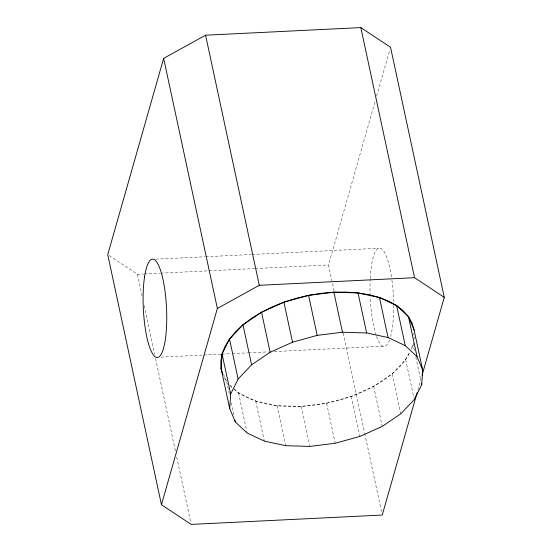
<?xml version="1.0" encoding="UTF-8"?>
<svg xmlns="http://www.w3.org/2000/svg" width="552" height="552" viewBox="0 0 552 552"><rect width="100%" height="100%" fill="white"/><g stroke="black" fill="none" stroke-linecap="round" stroke-linejoin="round"><path stroke-width="0.41" stroke-dasharray="2.76 2.07" d="M413.248 342.902L413.137 344.627L414.745 352.128M413.752 335.167L413.862 333.449M414.152 338.859L414.442 337.21M334.139 291.049L328.537 264.946L375.457 100.229M376.637 96.089L389.836 49.742M417.871 389.995L420.934 379.245M411.371 349.119L413.137 344.627L410.895 349.105M233.896 389.339C259.909 409.384 295.762 408.701 326.611 403.243C346.732 399.068 366.321 391.741 383.488 380.349C393.838 372.835 404.485 364.292 409.405 352.093M234.193 388.905L238.54 392.989L255.742 401.09L277.159 405.665L301.337 406.403L326.611 403.243L351.279 396.412L373.649 386.372L392.203 373.801L405.672 359.566L410.191 352.121M155.85 259.178L204.833 256.783M205.696 256.742L251.25 254.506M252.105 254.465L378.444 248.283M109.151 255.583L137.462 274.303L143.492 274.006M144.348 273.964L159.845 273.205M160.701 273.164L208.042 270.846M208.904 270.804L254.52 268.569M255.376 268.527L328.537 264.946M160.88 357.123L202.998 355.06M203.854 355.019L221.041 354.177M221.904 354.136L231.357 353.673M232.219 353.632L247.689 352.873M248.545 352.832L268.313 351.865M274.33 351.569L385.199 346.138M229.839 384.82L233.572 388.318M230.35 386.014L231.902 387.773M224.319 377.616L226.727 381.908L229.77 396.074M223.422 374.077L226.727 381.908M415.822 357.13L420.831 380.473M405.672 359.566L413.903 397.909M392.203 373.801L400.8 413.814M373.649 386.372L382.246 426.385M343.185 333.153L364.527 432.52M364.706 433.361L381.529 511.676M351.279 396.412L359.876 436.432M326.611 403.243L335.209 443.263M301.337 406.403L309.927 446.416M277.159 405.665L285.757 445.685M255.742 401.09L264.339 441.11M238.54 392.989L247.137 433.003M231.205 402.746L234.248 416.919M137.462 274.303L142.168 296.196M144.155 305.456L154.65 354.301M155.554 358.51L175.446 451.136M176.709 457.035L190.82 522.716M389.581 339.825A49.211 11.599 87.2 0 1 376.498 336.03M376.195 335.14A49.211 11.599 87.2 0 1 370.192 296.79M370.157 295.927A49.211 11.599 87.2 0 1 370.185 279.188M370.226 278.387A49.211 11.599 87.2 0 1 379.541 248.055A49.211 11.599 87.2 0 1 391.665 278.291M391.906 279.988A49.211 11.599 87.2 0 1 393.604 301.93M393.652 305.318A49.211 11.599 87.2 0 1 390.609 336.541"/><path stroke-width="0.83" d="M222.663 373.952L221.11 368.598L222.063 353.984L225.002 346.49L229.528 339.045L235.559 331.773L242.997 324.804L251.705 318.256L261.544 312.239L272.343 306.85L283.914 302.192L296.065 298.342L308.582 295.361L321.257 293.305L333.863 292.208L346.194 292.084L358.034 292.94L369.184 294.761L379.452 297.514L388.663 301.157L396.653 305.622L403.291 310.831L408.466 316.703L412.089 323.134L414.09 330.006L422.68 370.019L421.728 384.64L414.262 399.579L400.8 413.814L382.246 426.385L359.876 436.432L335.209 443.263L309.927 446.416L285.757 445.685L264.339 441.11L247.137 433.003L235.325 421.921L229.701 408.618L221.11 368.598L220.759 361.394L222.063 353.984L229.528 339.045L242.997 324.804L261.544 312.239L283.914 302.192L308.582 295.361L333.863 292.208L358.034 292.94L379.452 297.514L396.653 305.622L408.466 316.703L414.09 330.006M229.701 408.618L230.66 393.997L222.063 353.984M422.114 375.112L444.263 297.355L390.547 47.258L360.822 27.6L205.572 35.204L163.647 58.367L107.737 254.644L161.453 504.742L191.178 524.4L382.253 515.044L417.167 392.479M161.453 504.742L217.364 308.464L163.647 58.367M230.66 393.997L238.119 379.058L251.588 364.824L270.142 352.252L292.512 342.212L317.179 335.374L342.461 332.221L366.631 332.953L388.049 337.534L405.251 345.635L417.064 356.716L422.68 370.019M217.364 308.464L259.288 285.301L414.538 277.697L444.263 297.355M221.11 368.598L221.766 370.164M360.822 27.6L414.538 277.697M408.466 316.703L417.064 356.716M421.369 382.971L421.728 384.64M396.653 305.622L405.251 345.635M379.452 297.514L388.049 337.534M358.034 292.94L366.631 332.953M333.863 292.208L342.461 332.221M308.582 295.361L317.179 335.374M283.914 302.192L292.512 342.212M205.572 35.204L259.288 285.301M261.544 312.239L270.142 352.252M242.997 324.804L251.588 364.824M229.528 339.045L238.119 379.058M234.966 420.251L235.325 421.921M144.52 277.056A49.211 11.599 87.2 0 0 155.257 356.806A49.211 11.599 87.2 0 0 165.007 291.104A49.211 11.599 87.2 0 0 144.52 277.056"/></g></svg>
